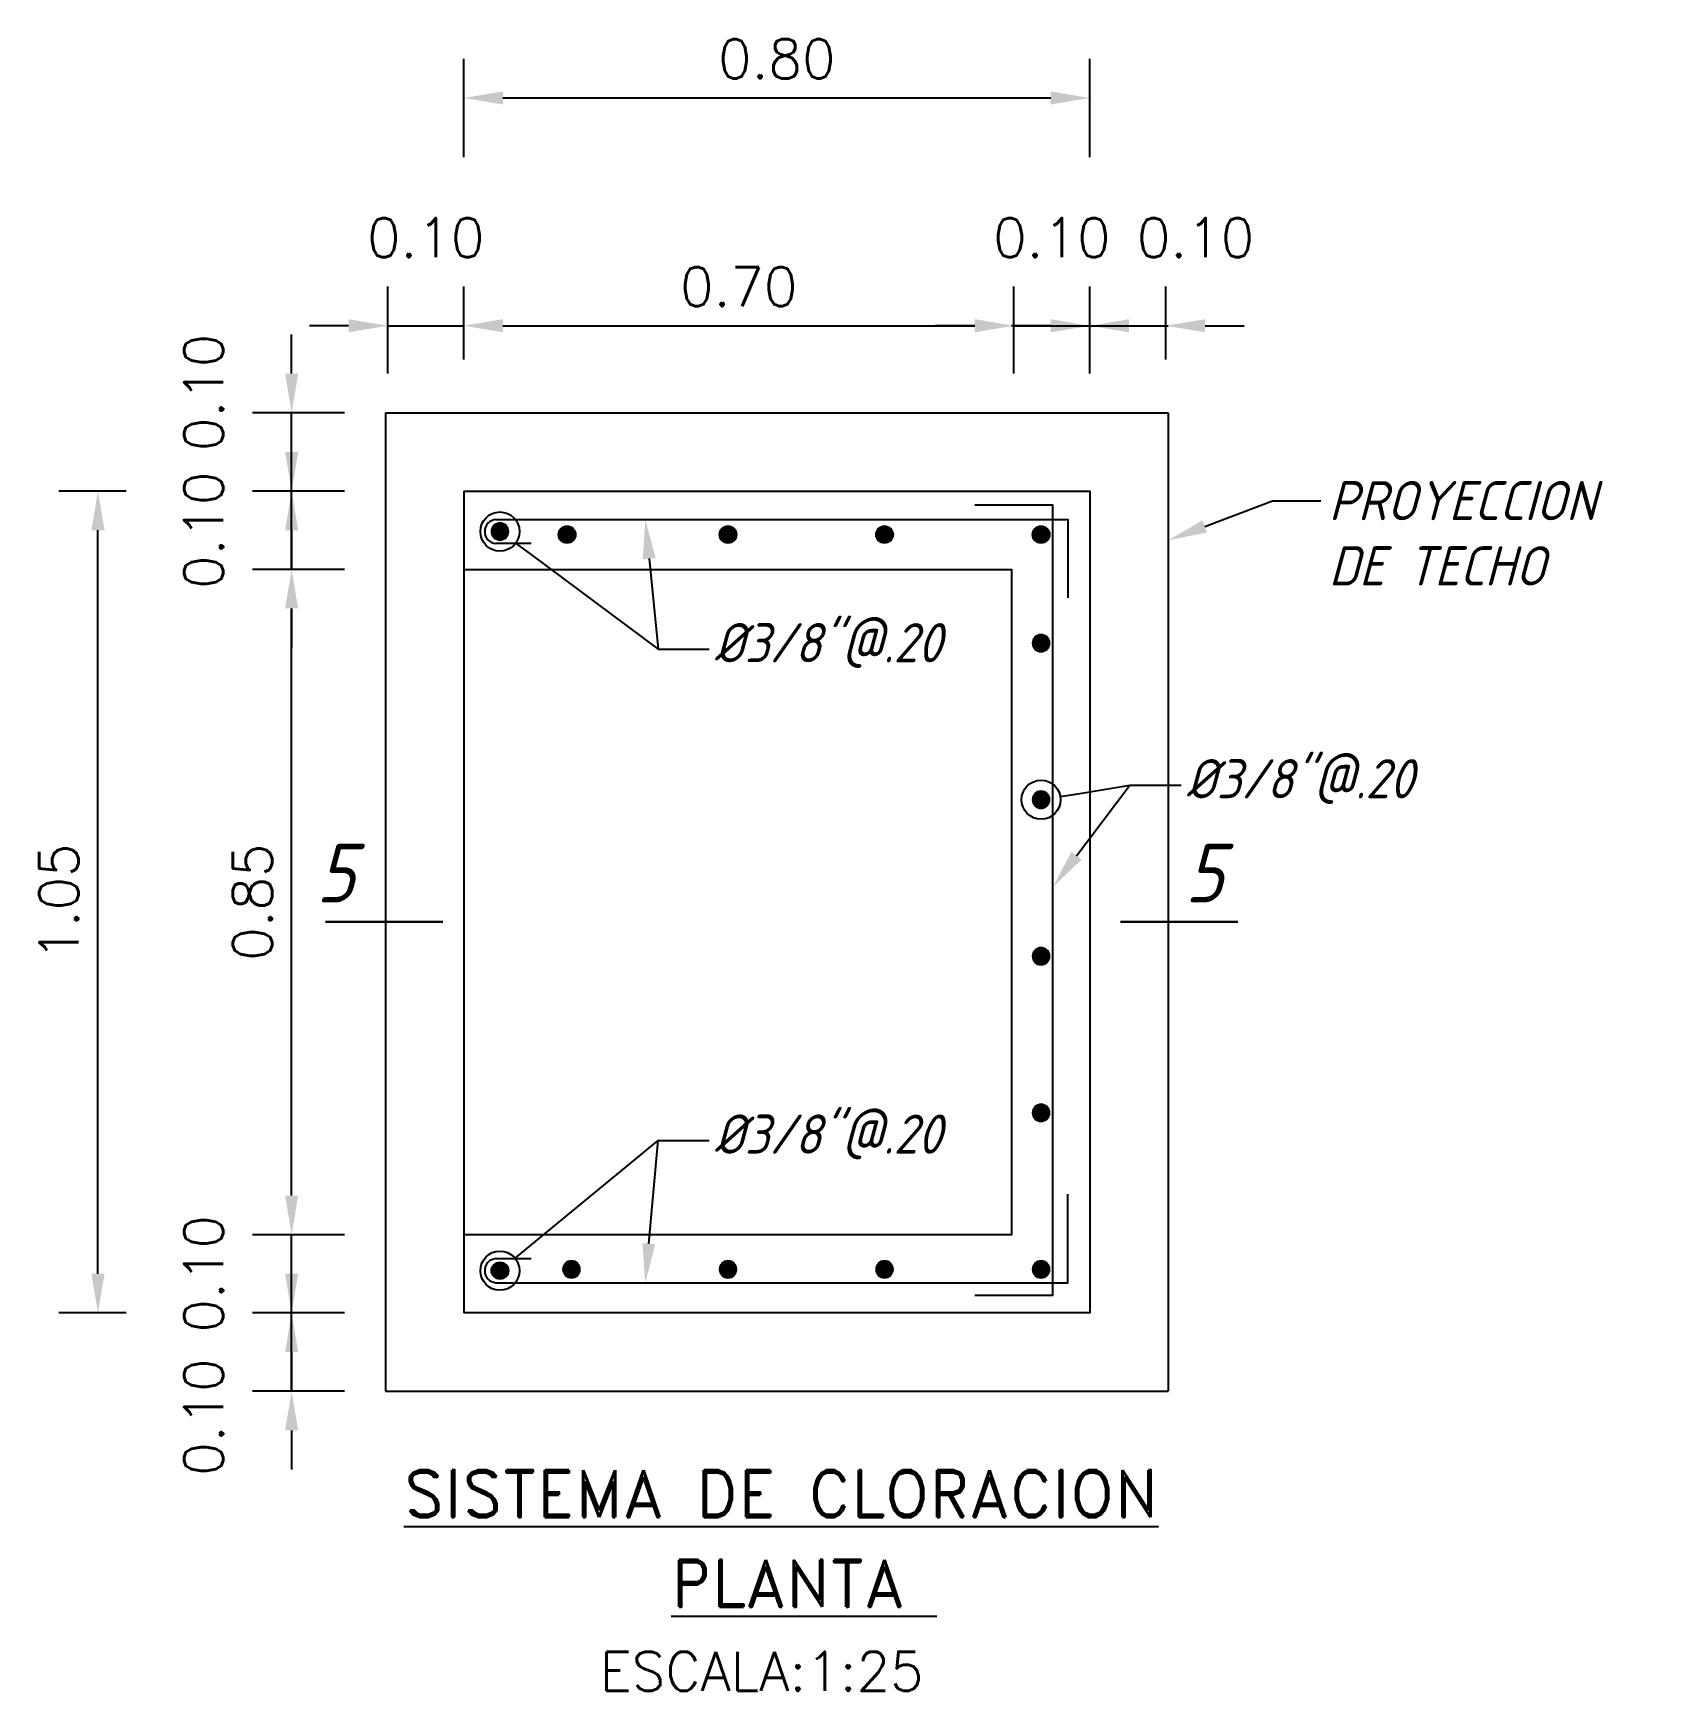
# Model space of a CAD drawing. Header units: metres. Extents: x -90 to 2507, y -28 to 972.
# Drawn here: x -90.142 to -88.066, y -5.752 to -3.634 of the extents above; entities that cross this region are included whole.
import ezdxf
from ezdxf import colors
from ezdxf.entities.mleader import LeaderData, LeaderLine
from ezdxf.math import Vec2, Vec3

# ---------------------------------------------------------------- set-up
doc = ezdxf.new("R2010")
doc.units = ezdxf.units.M
doc.linetypes.add('HIDDEN', pattern=[9.525, 6.35, -3.175])
doc.layers.add('C - PLANTA - SECCION CORTE', color=2, linetype='Continuous', lineweight=30)
doc.layers.add('C - SECCIONES - REFUERZOS', color=8, linetype='Continuous', lineweight=20)
for name, color, linetype in [('C-CASCO-01', 1, 'Continuous'), ('C-FIERRO-04', 4, 'Continuous'), ('G-acotado', 8, 'Continuous'), ('G-proyecciones', 2, 'HIDDEN'), ('G-textos-notas', 7, 'Continuous'), ('G-textos-subtitulo', 3, 'Continuous')]:
    doc.layers.add(name, color=color, linetype=linetype)
doc.styles.add('01COTAS', font='romans.shx')
doc.styles.add('20-SUBTITULO', font='romand.shx', dxfattribs={"height": 0.06})
doc.styles.add('25-NOTAS', font='romans.shx', dxfattribs={"height": 0.05})
doc.styles.add('PRISMA-TEXTOS-GENERALES', font='isocp.shx', dxfattribs={"oblique": 15})
doc.styles.add('PRISMA-TEXTOS-SUBTITULOS', font='isocp.shx', dxfattribs={"oblique": 15})
doc.dimstyles.new('DIM-25-PLANTA', dxfattribs={"dimscale": 0.025, "dimtxt": 2, "dimasz": 2, "dimexe": 2, "dimexo": 2, "dimgap": 1, "dimtad": 1, "dimzin": 1, "dimdsep": 46, "dimtxsty": '01COTAS', "dimcen": 25, "dimclrd": 256, "dimclre": 256, "dimclrt": 7, "dimadec": 0, "dimazin": 0, "dimtfac": 1, "dimtmove": 2, "dimatfit": 3, "dimfxl": 1, "dimtolj": 1, "dimtzin": 0, "dimarcsym": 0})

# ---------------------------------------------------------------- blocks, each defined once
blk = doc.blocks.new('PUNTO FIERRO')
at = {"layer": 'C - SECCIONES - REFUERZOS', "const_width": 0.0125}
blk.add_lwpolyline([(-0.00625, 0, 1), (0.00625, 0, 1)], format="xyb", close=True, dxfattribs=at)
at = {"layer": 'C - SECCIONES - REFUERZOS'}
blk.add_circle((0, 0), 0.0125, dxfattribs=at)
blk = doc.blocks.new('ARTIGAL EST E01E35 160414 MUROS REVISADOS$0$PUNTO FIERRO')
at = {"layer": 'C - SECCIONES - REFUERZOS', "const_width": 0.0125}
blk.add_lwpolyline([(-0.00625, 0, 1), (0.00625, 0, 1)], format="xyb", close=True, dxfattribs=at)
at = {"layer": 'C - SECCIONES - REFUERZOS'}
blk.add_circle((0, 0), 0.0125, dxfattribs=at)
blk = doc.blocks.new('REFUERZO')
at = {"layer": 'C - SECCIONES - REFUERZOS'}
blk.add_circle((-120.1774, -135.1279), 0.0112, dxfattribs=at)
at = {"layer": 'C - SECCIONES - REFUERZOS', "xscale": 0.900000000372529, "yscale": 0.900000000372529, "zscale": 0.900000000372529, "rotation": 180}
blk.add_blockref('ARTIGAL EST E01E35 160414 MUROS REVISADOS$0$PUNTO FIERRO', (-120.1774, -135.1279), dxfattribs=at)
blk = doc.blocks.new('*D439')
at = {"linetype": 'HIDDEN', "lineweight": -2, "ltscale": 0.5, "transparency": 16777216}
for p, q in [((-89.8118, -5.1195), (-89.8118, -5.0695)), ((-89.7443, -5.1695), (-89.8618, -5.1695)), ((-89.8118, -5.2695), (-89.8118, -5.1695)), ((-89.7443, -5.2695), (-89.8618, -5.2695)), ((-89.8118, -5.3195), (-89.8118, -5.3695))]:
    blk.add_line(p, q, dxfattribs=at)
at = {"linetype": 'HIDDEN', "ltscale": 0.5, "transparency": 16777216}
for points in [[(-89.8202, -5.1195), (-89.8035, -5.1195), (-89.8118, -5.1695)], [(-89.8202, -5.3195), (-89.8035, -5.3195), (-89.8118, -5.2695)]]:
    blk.add_solid(points, dxfattribs=at)
at = {"layer": 'Defpoints', "color": 0, "linetype": 'HIDDEN', "ltscale": 0.5, "transparency": 16777216}
for p in [(-89.8118, -5.1695), (-89.6943, -5.1695), (-89.6943, -5.2695)]:
    blk.add_point(p, dxfattribs=at)
at = {"color": 7, "linetype": 'HIDDEN', "ltscale": 0.5, "transparency": 16777216, "insert": (-89.9243, -5.2195), "char_height": 0.05, "attachment_point": 5, "rotation": 90, "style": '01COTAS'}
blk.add_mtext('\\A1;0.10', dxfattribs=at)
blk = doc.blocks.new('*D440')
at = {"layer": 'Defpoints', "color": 0, "transparency": 16777216}
for p in [(-89.8118, -4.3195), (-89.6943, -4.3195), (-89.6943, -5.1695)]:
    blk.add_point(p, dxfattribs=at)
at = {"layer": 'G-acotado', "lineweight": -2, "transparency": 16777216}
for p, q in [((-89.7443, -4.3195), (-89.8618, -4.3195)), ((-89.8118, -5.1195), (-89.8118, -4.3695)), ((-89.7443, -5.1695), (-89.8618, -5.1695))]:
    blk.add_line(p, q, dxfattribs=at)
at = {"layer": 'G-acotado', "transparency": 16777216}
for points in [[(-89.8202, -4.3695), (-89.8035, -4.3695), (-89.8118, -4.3195)], [(-89.8202, -5.1195), (-89.8035, -5.1195), (-89.8118, -5.1695)]]:
    blk.add_solid(points, dxfattribs=at)
at = {"layer": 'G-acotado', "color": 7, "transparency": 16777216, "insert": (-89.8618, -4.7445), "char_height": 0.05, "attachment_point": 5, "rotation": 90, "style": '01COTAS'}
blk.add_mtext('\\A1;0.85', dxfattribs=at)
blk = doc.blocks.new('*D441')
at = {"layer": 'Defpoints', "color": 0, "transparency": 16777216}
for p in [(-89.8118, -4.2195), (-89.6943, -4.2195), (-89.6943, -4.3195)]:
    blk.add_point(p, dxfattribs=at)
at = {"layer": 'G-acotado', "lineweight": -2, "transparency": 16777216}
for p, q in [((-89.8118, -4.1695), (-89.8118, -4.1195)), ((-89.7443, -4.2195), (-89.8618, -4.2195)), ((-89.8118, -4.3195), (-89.8118, -4.2195)), ((-89.7443, -4.3195), (-89.8618, -4.3195)), ((-89.8118, -4.3695), (-89.8118, -4.4195))]:
    blk.add_line(p, q, dxfattribs=at)
at = {"layer": 'G-acotado', "transparency": 16777216}
for points in [[(-89.8202, -4.1695), (-89.8035, -4.1695), (-89.8118, -4.2195)], [(-89.8202, -4.3695), (-89.8035, -4.3695), (-89.8118, -4.3195)]]:
    blk.add_solid(points, dxfattribs=at)
at = {"layer": 'G-acotado', "color": 7, "transparency": 16777216, "insert": (-89.9243, -4.2695), "char_height": 0.05, "attachment_point": 5, "rotation": 90, "style": '01COTAS'}
blk.add_mtext('\\A1;0.10', dxfattribs=at)
blk = doc.blocks.new('_DotBlank')
at = {"color": 0, "linetype": 'ByBlock', "lineweight": -2}
blk.add_line((-0.5, 0), (-1, 0), dxfattribs=at)
blk.add_circle((0, 0), 0.5, dxfattribs=at)
blk = doc.blocks.new('*D442')
at = {"layer": 'Defpoints', "color": 0, "transparency": 16777216}
for p in [(-88.8891, -4.0083), (-89.5919, -4.1016), (-88.8891, -4.1195)]:
    blk.add_point(p, dxfattribs=at)
at = {"layer": 'G-acotado', "lineweight": -2, "transparency": 16777216}
for p, q in [((-89.5919, -4.0516), (-89.5919, -3.9583)), ((-88.8891, -4.0695), (-88.8891, -3.9583)), ((-89.5419, -4.0083), (-88.9391, -4.0083))]:
    blk.add_line(p, q, dxfattribs=at)
at = {"layer": 'G-acotado', "transparency": 16777216}
for points in [[(-89.5419, -3.9999), (-89.5419, -4.0166), (-89.5919, -4.0083)], [(-88.9391, -3.9999), (-88.9391, -4.0166), (-88.8891, -4.0083)]]:
    blk.add_solid(points, dxfattribs=at)
at = {"layer": 'G-acotado', "color": 7, "transparency": 16777216, "insert": (-89.2405, -3.9583), "char_height": 0.05, "attachment_point": 5, "style": '01COTAS'}
blk.add_mtext('\\A1;0.70', dxfattribs=at)
blk = doc.blocks.new('*D443')
at = {"layer": 'Defpoints', "color": 0, "transparency": 16777216}
for p in [(-88.7919, -4.0083), (-88.7919, -4.1016), (-88.8891, -4.1195)]:
    blk.add_point(p, dxfattribs=at)
at = {"layer": 'G-acotado', "lineweight": -2, "transparency": 16777216}
for p, q in [((-88.8891, -4.0695), (-88.8891, -3.9583)), ((-88.7919, -4.0516), (-88.7919, -3.9583)), ((-88.9391, -4.0083), (-88.9891, -4.0083)), ((-88.8891, -4.0083), (-88.7919, -4.0083)), ((-88.7419, -4.0083), (-88.6919, -4.0083))]:
    blk.add_line(p, q, dxfattribs=at)
at = {"layer": 'G-acotado', "transparency": 16777216}
for points in [[(-88.9391, -3.9999), (-88.9391, -4.0166), (-88.8891, -4.0083)], [(-88.7419, -3.9999), (-88.7419, -4.0166), (-88.7919, -4.0083)]]:
    blk.add_solid(points, dxfattribs=at)
at = {"layer": 'G-acotado', "color": 7, "transparency": 16777216, "insert": (-88.8405, -3.8958), "char_height": 0.05, "attachment_point": 5, "style": '01COTAS'}
blk.add_mtext('\\A1;0.10', dxfattribs=at)
blk = doc.blocks.new('*D444')
at = {"layer": 'Defpoints', "color": 0, "transparency": 16777216}
for p in [(-88.6947, -4.0083), (-88.6947, -4.1016), (-88.7919, -4.1195)]:
    blk.add_point(p, dxfattribs=at)
at = {"layer": 'G-acotado', "lineweight": -2, "transparency": 16777216}
for p, q in [((-88.7919, -4.0695), (-88.7919, -3.9583)), ((-88.6947, -4.0516), (-88.6947, -3.9583)), ((-88.8419, -4.0083), (-88.8919, -4.0083)), ((-88.7919, -4.0083), (-88.6947, -4.0083)), ((-88.6447, -4.0083), (-88.5947, -4.0083))]:
    blk.add_line(p, q, dxfattribs=at)
at = {"layer": 'G-acotado', "transparency": 16777216}
for points in [[(-88.8419, -3.9999), (-88.8419, -4.0166), (-88.7919, -4.0083)], [(-88.6447, -3.9999), (-88.6447, -4.0166), (-88.6947, -4.0083)]]:
    blk.add_solid(points, dxfattribs=at)
at = {"layer": 'G-acotado', "color": 7, "transparency": 16777216, "insert": (-88.6569, -3.8958), "char_height": 0.05, "attachment_point": 5, "style": '01COTAS'}
blk.add_mtext('\\A1;0.10', dxfattribs=at)
blk = doc.blocks.new('*D445')
at = {"layer": 'Defpoints', "color": 0, "transparency": 16777216}
for p in [(-89.5919, -4.0083), (-89.5919, -4.1016), (-89.6891, -4.1195)]:
    blk.add_point(p, dxfattribs=at)
at = {"layer": 'G-acotado', "lineweight": -2, "transparency": 16777216}
for p, q in [((-89.6891, -4.0695), (-89.6891, -3.9583)), ((-89.5919, -4.0516), (-89.5919, -3.9583)), ((-89.7391, -4.0083), (-89.7891, -4.0083)), ((-89.6891, -4.0083), (-89.5919, -4.0083)), ((-89.5419, -4.0083), (-89.4919, -4.0083))]:
    blk.add_line(p, q, dxfattribs=at)
at = {"layer": 'G-acotado', "transparency": 16777216}
for points in [[(-89.7391, -3.9999), (-89.7391, -4.0166), (-89.6891, -4.0083)], [(-89.5419, -3.9999), (-89.5419, -4.0166), (-89.5919, -4.0083)]]:
    blk.add_solid(points, dxfattribs=at)
at = {"layer": 'G-acotado', "color": 7, "transparency": 16777216, "insert": (-89.6405, -3.8958), "char_height": 0.05, "attachment_point": 5, "style": '01COTAS'}
blk.add_mtext('\\A1;0.10', dxfattribs=at)
blk = doc.blocks.new('*D452')
at = {"layer": 'Defpoints', "color": 0, "transparency": 16777216}
for p in [(-90.0593, -4.2195), (-89.9732, -4.2195), (-89.9732, -5.2695)]:
    blk.add_point(p, dxfattribs=at)
at = {"layer": 'G-acotado', "lineweight": -2, "transparency": 16777216}
for p, q in [((-90.0232, -4.2195), (-90.1093, -4.2195)), ((-90.0593, -5.2195), (-90.0593, -4.2695)), ((-90.0232, -5.2695), (-90.1093, -5.2695))]:
    blk.add_line(p, q, dxfattribs=at)
at = {"layer": 'G-acotado', "transparency": 16777216}
for points in [[(-90.0676, -4.2695), (-90.0509, -4.2695), (-90.0593, -4.2195)], [(-90.0676, -5.2195), (-90.0509, -5.2195), (-90.0593, -5.2695)]]:
    blk.add_solid(points, dxfattribs=at)
at = {"layer": 'G-acotado', "color": 7, "transparency": 16777216, "insert": (-90.1093, -4.7445), "char_height": 0.05, "attachment_point": 5, "rotation": 90, "style": '01COTAS'}
blk.add_mtext('\\A1;1.05', dxfattribs=at)
blk = doc.blocks.new('*D453')
at = {"layer": 'Defpoints', "color": 0, "transparency": 16777216}
for p in [(-88.7919, -3.7173), (-89.5919, -3.843), (-88.7919, -3.843)]:
    blk.add_point(p, dxfattribs=at)
at = {"layer": 'G-acotado', "lineweight": -2, "transparency": 16777216}
for p, q in [((-89.5919, -3.793), (-89.5919, -3.6673)), ((-88.7919, -3.793), (-88.7919, -3.6673)), ((-89.5419, -3.7173), (-88.8419, -3.7173))]:
    blk.add_line(p, q, dxfattribs=at)
at = {"layer": 'G-acotado', "transparency": 16777216}
for points in [[(-89.5419, -3.709), (-89.5419, -3.7256), (-89.5919, -3.7173)], [(-88.8419, -3.709), (-88.8419, -3.7256), (-88.7919, -3.7173)]]:
    blk.add_solid(points, dxfattribs=at)
at = {"layer": 'G-acotado', "color": 7, "transparency": 16777216, "insert": (-89.1919, -3.6673), "char_height": 0.05, "attachment_point": 5, "style": '01COTAS'}
blk.add_mtext('\\A1;0.80', dxfattribs=at)
blk = doc.blocks.new('*D457')
at = {"layer": 'Defpoints', "color": 0, "transparency": 16777216}
for p in [(-89.8118, -4.1195), (-89.6943, -4.1195), (-89.6943, -4.2195)]:
    blk.add_point(p, dxfattribs=at)
at = {"layer": 'G-acotado', "lineweight": -2, "transparency": 16777216}
for p, q in [((-89.8118, -4.0695), (-89.8118, -4.0195)), ((-89.7443, -4.1195), (-89.8618, -4.1195)), ((-89.8118, -4.2195), (-89.8118, -4.1195)), ((-89.7443, -4.2195), (-89.8618, -4.2195)), ((-89.8118, -4.2695), (-89.8118, -4.3195))]:
    blk.add_line(p, q, dxfattribs=at)
at = {"layer": 'G-acotado', "transparency": 16777216}
for points in [[(-89.8202, -4.0695), (-89.8035, -4.0695), (-89.8118, -4.1195)], [(-89.8202, -4.2695), (-89.8035, -4.2695), (-89.8118, -4.2195)]]:
    blk.add_solid(points, dxfattribs=at)
at = {"layer": 'G-acotado', "color": 7, "transparency": 16777216, "insert": (-89.9243, -4.0934), "char_height": 0.05, "attachment_point": 5, "rotation": 90, "style": '01COTAS'}
blk.add_mtext('\\A1;0.10', dxfattribs=at)
blk = doc.blocks.new('*D458')
at = {"linetype": 'HIDDEN', "lineweight": -2, "ltscale": 0.5, "transparency": 16777216}
for p, q in [((-89.8118, -5.2195), (-89.8118, -5.1695)), ((-89.7443, -5.2695), (-89.8618, -5.2695)), ((-89.8118, -5.3695), (-89.8118, -5.2695)), ((-89.7443, -5.3695), (-89.8618, -5.3695)), ((-89.8118, -5.4195), (-89.8118, -5.4695))]:
    blk.add_line(p, q, dxfattribs=at)
at = {"linetype": 'HIDDEN', "ltscale": 0.5, "transparency": 16777216}
for points in [[(-89.8202, -5.2195), (-89.8035, -5.2195), (-89.8118, -5.2695)], [(-89.8202, -5.4195), (-89.8035, -5.4195), (-89.8118, -5.3695)]]:
    blk.add_solid(points, dxfattribs=at)
at = {"layer": 'Defpoints', "color": 0, "linetype": 'HIDDEN', "ltscale": 0.5, "transparency": 16777216}
for p in [(-89.8118, -5.2695), (-89.6943, -5.2695), (-89.6943, -5.3695)]:
    blk.add_point(p, dxfattribs=at)
at = {"color": 7, "linetype": 'HIDDEN', "ltscale": 0.5, "transparency": 16777216, "insert": (-89.9243, -5.4025), "char_height": 0.05, "attachment_point": 5, "rotation": 90, "style": '01COTAS'}
blk.add_mtext('\\A1;0.10', dxfattribs=at)

msp = doc.modelspace()

# ---------------------------------------------------------------- linework, layer by layer
at = {"layer": 'C - PLANTA - SECCION CORTE'}
for p, q in [((-89.6186, -4.77), (-89.7686, -4.77)), ((-88.753, -4.77), (-88.603, -4.77))]:
    msp.add_line(p, q, dxfattribs=at)
at = {"layer": 'C-CASCO-01'}
msp.add_line((-89.5919, -4.2195), (-89.5919, -5.2695), dxfattribs=at)
for points in [[(-89.5919, -4.2195), (-88.7919, -4.2195), (-88.7919, -5.2695), (-89.5919, -5.2695)], [(-89.5919, -4.3195), (-88.8919, -4.3195), (-88.8919, -5.1695), (-89.5919, -5.1695)]]:
    msp.add_lwpolyline(points, dxfattribs=at)
at = {"layer": 'C-FIERRO-04'}
for points in [[(-89.5508, -4.2559), (-88.8202, -4.2559), (-88.8202, -4.3559)], [(-88.9391, -5.2468), (-88.8391, -5.2468), (-88.8391, -4.2373), (-88.9391, -4.2373)], [(-89.5059, -4.2865), (-89.5508, -4.2865)], [(-89.5508, -5.2309), (-88.8202, -5.2309), (-88.8202, -5.1178)], [(-89.5059, -5.2002), (-89.5508, -5.2002)]]:
    msp.add_lwpolyline(points, dxfattribs=at)
for centre in [(-89.5497, -4.2712), (-89.5497, -5.2155)]:
    msp.add_arc(centre, 0.0154, 93.9205, 266.0795, dxfattribs=at)
at = {"layer": 'G-proyecciones', "linetype": 'HIDDEN', "ltscale": 0.25}
for p, q in [((-89.6919, -4.1195), (-88.6919, -4.1195)), ((-89.6919, -4.1195), (-89.6919, -5.3695)), ((-88.6919, -4.1195), (-88.6919, -5.3695)), ((-89.6919, -5.3695), (-88.6919, -5.3695))]:
    msp.add_line(p, q, dxfattribs=at)

# ---------------------------------------------------------------- block references
at = {"layer": 'C - SECCIONES - REFUERZOS', "yscale": 0.900000000372529, "zscale": 0.900000000372529, "rotation": 90}
for p, xscale in [((-89.5457, -4.2712), -0.900000000372529), ((-89.5457, -5.2155), 0.900000000372529)]:
    msp.add_blockref('PUNTO FIERRO', p, dxfattribs=dict(at, xscale=xscale))
at = {"layer": 'C - SECCIONES - REFUERZOS', "rotation": 90}
for p in [(-224.5878, 115.9023), (-224.3822, 115.9023), (-224.1822, 115.9023), (-223.9822, 115.9023)]:
    msp.add_blockref('REFUERZO', p, dxfattribs=at)
at = {"layer": 'C - SECCIONES - REFUERZOS', "xscale": -1, "rotation": 90}
for p in [(-223.9822, -124.5912), (-223.9822, -124.7912), (-223.9822, -124.9912), (-223.9822, -125.1912), (-224.5822, -125.3912), (-224.3822, -125.3912), (-224.1822, -125.3912), (-223.9822, -125.3912)]:
    msp.add_blockref('REFUERZO', p, dxfattribs=at)

# ---------------------------------------------------------------- texts
at = {"layer": 'C - PLANTA - SECCION CORTE', "style": 'PRISMA-TEXTOS-SUBTITULOS', "oblique": 15}
for p in [(-89.7804, -4.745), (-88.6705, -4.745)]:
    msp.add_attdef('5', p, '1', height=0.075, dxfattribs=at)
at = {"layer": 'G-textos-notas', "style": '25-NOTAS'}
msp.add_text('ESCALA:1:25', height=0.05, dxfattribs=at).set_placement((-89.4179, -5.7523))
at = {"layer": 'G-textos-subtitulo', "style": '20-SUBTITULO'}
for s, p in [('%%USISTEMA DE CLORACION', (-89.6684, -5.5303)), ('%%UPLANTA ', (-89.3269, -5.6449))]:
    msp.add_text(s, height=0.06, dxfattribs=at).set_placement(p)

# ---------------------------------------------------------------- dimensions: what is measured, and where the dimension line sits
at = {"color": 8, "linetype": 'HIDDEN', "ltscale": 0.5}
dim = msp.add_aligned_dim(p1=(-89.6943, -5.2695), p2=(-89.6943, -5.1695), distance=0.1175, dimstyle='DIM-25-PLANTA', dxfattribs=at)
dim.commit()
dim.dimension.update_dxf_attribs({"geometry": '*D439', "text_midpoint": (-89.9243, -5.2195)})
dim = msp.add_linear_dim(base=(-89.8118, -5.2695), p1=(-89.6943, -5.3695), p2=(-89.6943, -5.2695), angle=90, dimstyle='DIM-25-PLANTA', dxfattribs=at)
dim.commit()
dim.dimension.update_dxf_attribs({"geometry": '*D458', "text_midpoint": (-89.9243, -5.4025), "dimtype": 161})
at = {"layer": 'G-acotado'}
for base, p1, p2, picture, middle in [((-88.7919, -3.7173), (-89.5919, -3.843), (-88.7919, -3.843), '*D453', (-89.1919, -3.6673)), ((-89.5919, -4.0083), (-89.6891, -4.1195), (-89.5919, -4.1016), '*D445', (-89.6405, -3.8958)), ((-88.7919, -4.0083), (-88.8891, -4.1195), (-88.7919, -4.1016), '*D443', (-88.8405, -3.8958)), ((-88.8891, -4.0083), (-89.5919, -4.1016), (-88.8891, -4.1195), '*D442', (-89.2405, -3.9583))]:
    dim = msp.add_linear_dim(base=base, p1=p1, p2=p2, dimstyle='DIM-25-PLANTA', dxfattribs=at)
    dim.commit()
    dim.dimension.update_dxf_attribs({"geometry": picture, "text_midpoint": middle})
dim = msp.add_linear_dim(base=(-88.6947, -4.0083), p1=(-88.7919, -4.1195), p2=(-88.6947, -4.1016), dimstyle='DIM-25-PLANTA', dxfattribs=at)
dim.commit()
dim.dimension.update_dxf_attribs({"geometry": '*D444', "text_midpoint": (-88.6569, -3.8958), "dimtype": 160})
dim = msp.add_linear_dim(base=(-89.8118, -4.1195), p1=(-89.6943, -4.2195), p2=(-89.6943, -4.1195), angle=270, dimstyle='DIM-25-PLANTA', dxfattribs=at)
dim.commit()
dim.dimension.update_dxf_attribs({"geometry": '*D457', "text_midpoint": (-89.9243, -4.0934), "dimtype": 160})
for base, p1, p2, angle, picture, middle in [((-89.8118, -4.2195), (-89.6943, -4.3195), (-89.6943, -4.2195), 270, '*D441', (-89.9243, -4.2695)), ((-90.0593, -4.2195), (-89.9732, -5.2695), (-89.9732, -4.2195), 90, '*D452', (-90.1093, -4.7445)), ((-89.8118, -4.3195), (-89.6943, -5.1695), (-89.6943, -4.3195), 270, '*D440', (-89.8618, -4.7445))]:
    dim = msp.add_linear_dim(base=base, p1=p1, p2=p2, angle=angle, dimstyle='DIM-25-PLANTA', dxfattribs=at)
    dim.commit()
    dim.dimension.update_dxf_attribs({"geometry": picture, "text_midpoint": middle})

# ---------------------------------------------------------------- leaders
ml = msp.add_multileader_mtext('Standard', dxfattribs=at)
ml.set_content('\\A1;{\\C1;PROYECCION \\PDE TECHO}', color=256, style='PRISMA-TEXTOS-GENERALES')
ml.set_leader_properties(color=256, linetype='ByLayer', lineweight=-1)
ml.build(insert=Vec2(0, 0))
ml.multileader.update_dxf_attribs({"text_right_attachment_type": 5, "dogleg_length": 0.0167, "arrow_head_size": 0.05})
ctx = ml.context
ctx.base_point, ctx.char_height, ctx.arrow_head_size, ctx.landing_gap_size, ctx.plane_origin = Vec3(-88.4967, -4.2319), 0.05, 0.05, 0.01, Vec3(-87.6609, -5.5943)
ctx.right_attachment = 5
notes = []
notes.append((ctx, [(0, (1, 1, 0), (-88.5586, -4.2319), (1, 0), 0.0619, [(0, [(-88.6919, -4.2824)], 0, [])])]))
ctx.mtext.insert, ctx.mtext.flow_direction = Vec3(-88.4867, -4.2067), 5
ml = msp.add_multileader_mtext('Standard', dxfattribs=at)
ml.set_content('{\\C1; }', color=256, style='PRISMA-TEXTOS-GENERALES')
ml.set_leader_properties(color=256, linetype='ByLayer', lineweight=-1)
ml.set_arrow_properties(name='DOTBLANK')
ml.build(insert=Vec2(0, 0))
ml.multileader.update_dxf_attribs({"text_left_attachment_type": 5, "text_right_attachment_type": 5, "dogleg_length": 0.0167, "arrow_head_size": 0.05})
ctx = ml.context
ctx.base_point, ctx.char_height, ctx.arrow_head_size, ctx.landing_gap_size, ctx.plane_origin = Vec3(-89.3271, -4.4213), 0.05, 0.05, 0.0333, Vec3(-88.3152, -5.7837)
ctx.left_attachment, ctx.right_attachment = 5, 5
notes.append((ctx, [(0, (1, 1, 0), (-89.3437, -4.4213), (1, 0), 0.0167, [(0, [(-89.5457, -4.2712)], 0, [])])]))
ctx.mtext.insert, ctx.mtext.flow_direction = Vec3(-89.2937, -4.3713), 5
ml = msp.add_multileader_mtext('Standard', dxfattribs=at)
ml.set_content('\\A1;{\\C1;%%C3/8"@.20}', color=256, style='PRISMA-TEXTOS-GENERALES')
ml.set_leader_properties(color=256, linetype='ByLayer', lineweight=-1)
ml.build(insert=Vec2(0, 0))
ml.multileader.update_dxf_attribs({"text_right_attachment_type": 5, "dogleg_length": 0.0167, "arrow_head_size": 0.05})
ctx = ml.context
ctx.base_point, ctx.char_height, ctx.arrow_head_size, ctx.landing_gap_size, ctx.plane_origin = Vec3(-89.2818, -4.4213), 0.05, 0.05, 0.01, Vec3(-88.446, -5.7837)
ctx.right_attachment = 5
notes.append((ctx, [(0, (1, 1, 0), (-89.3437, -4.4213), (1, 0), 0.0619, [(0, [(-89.3599, -4.2559)], 0, [])])]))
ctx.mtext.insert, ctx.mtext.flow_direction = Vec3(-89.2718, -4.3882), 5
ml = msp.add_multileader_mtext('Standard', dxfattribs=at)
ml.set_content('{\\C1; }', color=256, style='PRISMA-TEXTOS-GENERALES')
ml.set_leader_properties(color=256, linetype='ByLayer', lineweight=-1)
ml.set_arrow_properties(name='DOTBLANK')
ml.build(insert=Vec2(0, 0))
ml.multileader.update_dxf_attribs({"text_left_attachment_type": 5, "text_right_attachment_type": 5, "dogleg_length": 0.0167, "arrow_head_size": 0.05})
ctx = ml.context
ctx.base_point, ctx.char_height, ctx.arrow_head_size, ctx.landing_gap_size, ctx.plane_origin = Vec3(-88.7241, -4.5951), 0.05, 0.05, 0.0333, Vec3(-87.7122, -5.9575)
ctx.left_attachment, ctx.right_attachment = 5, 5
notes.append((ctx, [(0, (1, 1, 0), (-88.7408, -4.5951), (1, 0), 0.0167, [(0, [(-88.8543, -4.6138)], 0, [])])]))
ctx.mtext.insert, ctx.mtext.flow_direction = Vec3(-88.6908, -4.5451), 5
ml = msp.add_multileader_mtext('Standard', dxfattribs=at)
ml.set_content('\\A1;{\\C1;%%C3/8"@.20}', color=256, style='PRISMA-TEXTOS-GENERALES')
ml.set_leader_properties(color=256, linetype='ByLayer', lineweight=-1)
ml.build(insert=Vec2(0, 0))
ml.multileader.update_dxf_attribs({"text_right_attachment_type": 5, "dogleg_length": 0.0167, "arrow_head_size": 0.05})
ctx = ml.context
ctx.base_point, ctx.char_height, ctx.arrow_head_size, ctx.landing_gap_size, ctx.plane_origin = Vec3(-88.6789, -4.5951), 0.05, 0.05, 0.01, Vec3(-87.8431, -5.9575)
ctx.right_attachment = 5
notes.append((ctx, [(0, (1, 1, 0), (-88.7408, -4.5951), (1, 0), 0.0619, [(0, [(-88.8391, -4.7252)], 0, [])])]))
ctx.mtext.insert, ctx.mtext.flow_direction = Vec3(-88.6689, -4.562), 5
ml = msp.add_multileader_mtext('Standard', dxfattribs=at)
ml.set_content('{\\C1; }', color=256, style='PRISMA-TEXTOS-GENERALES')
ml.set_leader_properties(color=256, linetype='ByLayer', lineweight=-1)
ml.set_arrow_properties(name='DOTBLANK')
ml.build(insert=Vec2(0, 0))
ml.multileader.update_dxf_attribs({"text_left_attachment_type": 5, "text_right_attachment_type": 5, "dogleg_length": 0.0167, "arrow_head_size": 0.05})
ctx = ml.context
ctx.base_point, ctx.char_height, ctx.arrow_head_size, ctx.landing_gap_size, ctx.plane_origin = Vec3(-89.3271, -5.049), 0.05, 0.05, 0.0333, Vec3(-88.3152, -6.4115)
ctx.left_attachment, ctx.right_attachment = 5, 5
notes.append((ctx, [(0, (1, 1, 0), (-89.3437, -5.049), (1, 0), 0.0167, [(0, [(-89.5457, -5.2155)], 0, [])])]))
ctx.mtext.insert, ctx.mtext.flow_direction = Vec3(-89.2937, -4.999), 5
ml = msp.add_multileader_mtext('Standard', dxfattribs=at)
ml.set_content('\\A1;{\\C1;%%C3/8"@.20}', color=256, style='PRISMA-TEXTOS-GENERALES')
ml.set_leader_properties(color=256, linetype='ByLayer', lineweight=-1)
ml.build(insert=Vec2(0, 0))
ml.multileader.update_dxf_attribs({"text_right_attachment_type": 5, "dogleg_length": 0.0167, "arrow_head_size": 0.05})
ctx = ml.context
ctx.base_point, ctx.char_height, ctx.arrow_head_size, ctx.landing_gap_size, ctx.plane_origin = Vec3(-89.2818, -5.049), 0.05, 0.05, 0.01, Vec3(-88.446, -6.4115)
ctx.right_attachment = 5
notes.append((ctx, [(0, (1, 1, 0), (-89.3437, -5.049), (1, 0), 0.0619, [(0, [(-89.3599, -5.2309)], 0, [])])]))
ctx.mtext.insert, ctx.mtext.flow_direction = Vec3(-89.2718, -5.016), 5
for ctx, leaders in notes:
    for number, flags, end, landing, length, lines in leaders:
        leader = LeaderData()
        leader.index, (leader.has_last_leader_line, leader.has_dogleg_vector, leader.attachment_direction) = number, flags
        leader.last_leader_point, leader.dogleg_vector, leader.dogleg_length = Vec3(end), Vec3(landing), length
        for number, points, colour, breaks in lines:
            line = LeaderLine()
            line.index, line.vertices, line.color, line.breaks = number, Vec3.list(points), colors.encode_raw_color(colour), breaks
            leader.lines.append(line)
        ctx.leaders.append(leader)

doc.saveas('drawing.dxf')
